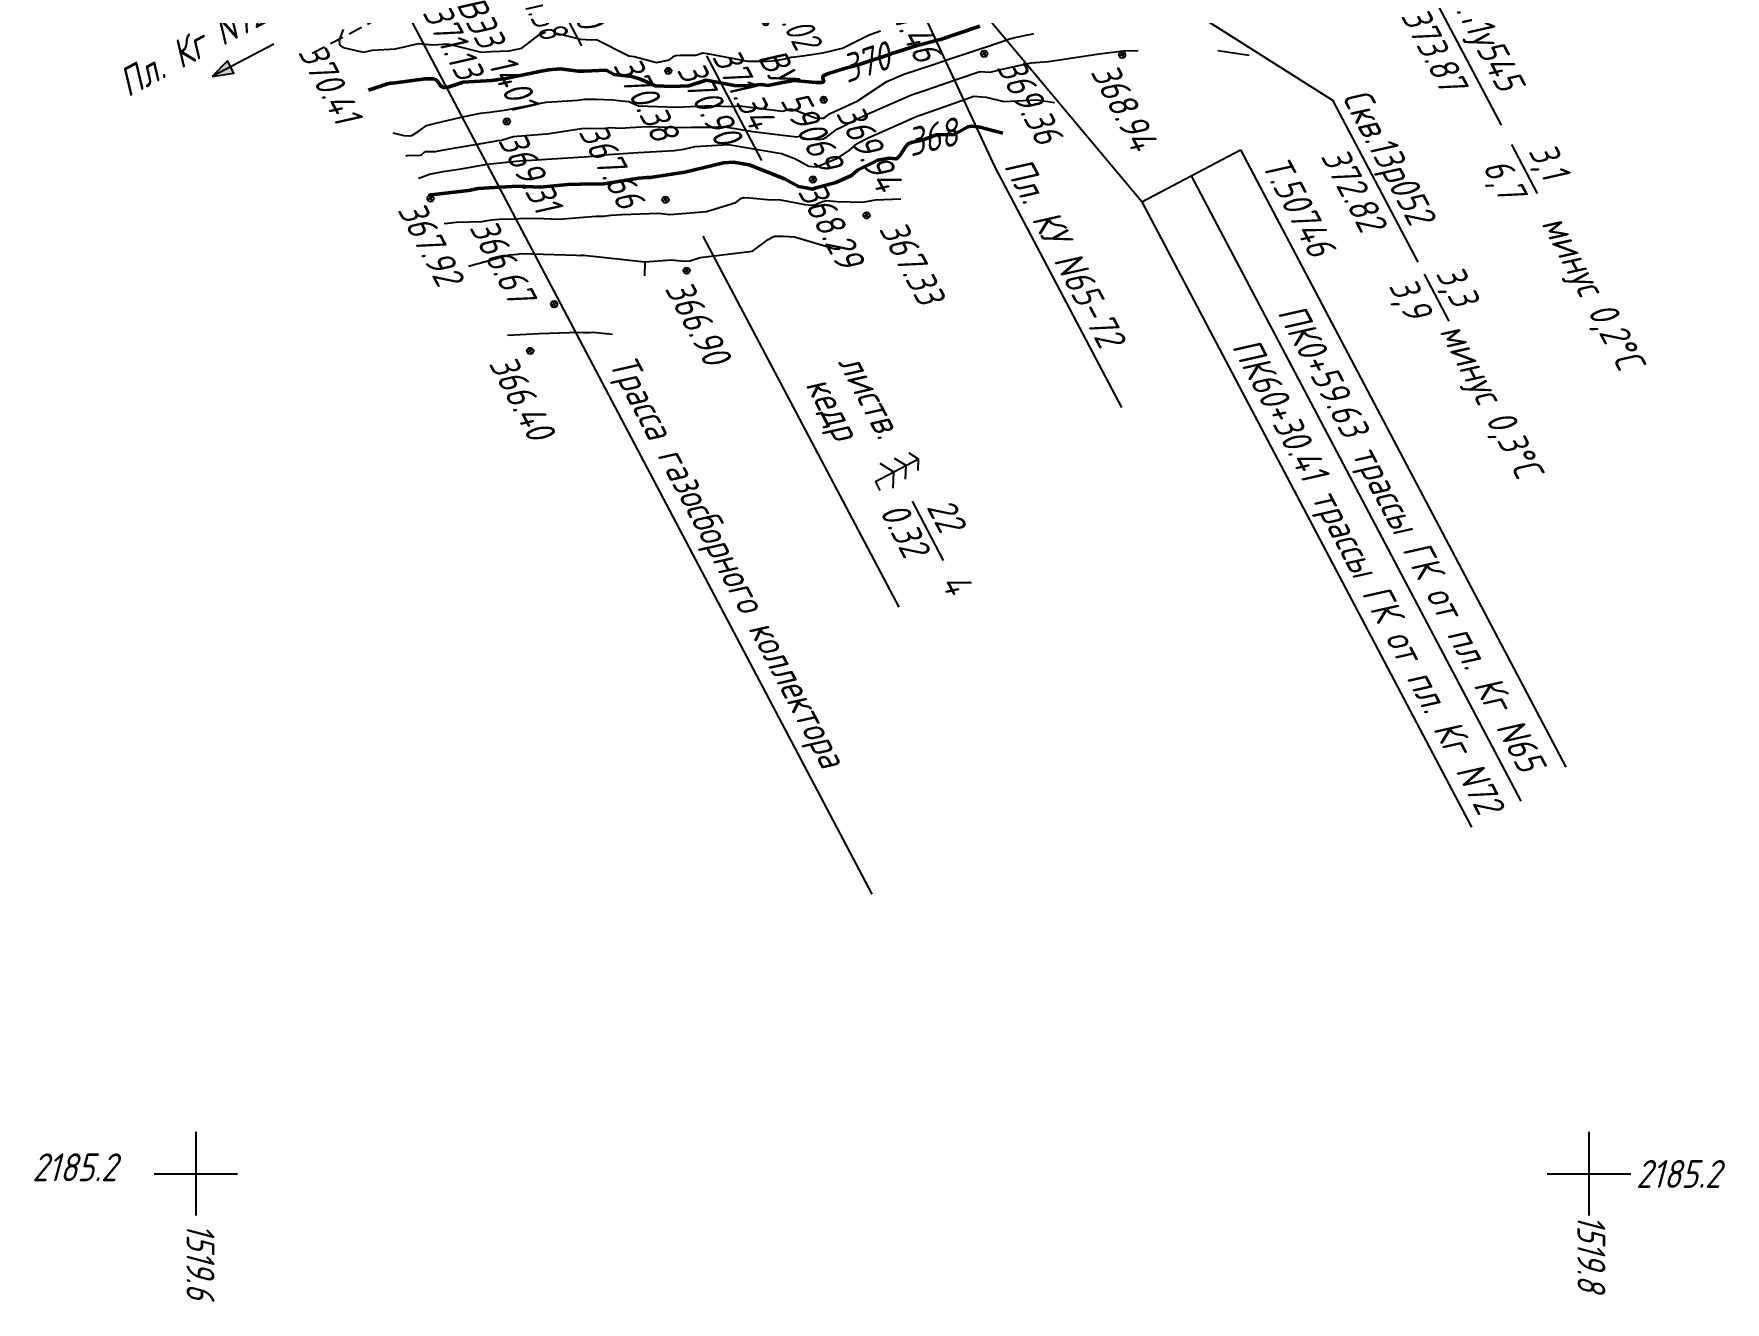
# Model space of a CAD drawing. Extents: x 1519376 to 1519821, y 2185182 to 2185720.
# Drawn here: x 1519576.7 to 1519819.6, y 2185181.6 to 2185363.6 of the extents above; entities that cross this region are included whole.
import ezdxf
from ezdxf.enums import TextEntityAlignment as Align

# ---------------------------------------------------------------- set-up
doc = ezdxf.new("R2010")
doc.units = 0
doc.linetypes.add('IZ_HIDDEN', pattern=[3, 2, -1])
for name, color, linetype, lineweight in [('ИИ_ГЕОПУНКТ_025', 7, 'Continuous', 25), ('ИИ_ГЕОСЕТКА_025', 3, 'Continuous', 25), ('ИИ_ГЕОФИЗИКА_025', 7, 'Continuous', 25), ('ИИ_ОТМЕТКА_025', 7, 'Continuous', 25), ('ИИ_ПИКЕТАЖ_025', 7, 'Continuous', 25), ('ИИ_РЕЛЬЕФ_025', 34, 'Continuous', 25), ('ИИ_РЕЛЬЕФ_050', 34, 'Continuous', 50), ('ИИ_СКВАЖИНА_025', 7, 'Continuous', 25), ('ИИ_ТЕКСТ_025', 7, 'Continuous', 25), ('ИИ_УГОДЬЯ_025', 7, 'Continuous', 25)]:
    doc.layers.add(name, color=color, linetype=linetype, lineweight=lineweight)
doc.styles.add('VNIPISIMPLEXCUR', font='simplex.shx', dxfattribs={"width": 0.8, "oblique": 15})

# ---------------------------------------------------------------- blocks, each defined once
blk = doc.blocks.new('ИИ15001')
at = {"color": 0, "linetype": 'Continuous', "lineweight": 25}
blk.add_lwpolyline([(0, 1), (0, -1)], dxfattribs=at)
at = {"color": 0, "linetype": 'Continuous', "lineweight": 25, "style": 'VNIPISIMPLEXCUR', "oblique": 15, "width": 0.8}
blk.add_attdef('STATIONING', text='', height=2, dxfattribs=at).set_placement((0, 2), align=Align.CENTER)
at = {"color": 7, "linetype": 'Continuous', "lineweight": 25, "style": 'VNIPISIMPLEXCUR', "oblique": 15, "width": 0.8}
blk.add_attdef('HEIGHT', text='', height=2, dxfattribs=at).set_placement((0, -2), align=Align.TOP_CENTER)
blk = doc.blocks.new('PICKET')
at = {"color": 0, "linetype": 'Continuous', "lineweight": 25}
for p, q in [((-0.23, 0), (0.23, 0)), ((0, 0.23), (0, -0.23))]:
    blk.add_line(p, q, dxfattribs=at)
blk.add_circle((0, 0), 0.23, dxfattribs=at)
at = {"color": 0, "linetype": 'Continuous', "style": 'VNIPISIMPLEXCUR', "oblique": 15, "width": 0.8}
blk.add_attdef('OTMETKA', (1.25, 0.3), '', height=2, dxfattribs=at)
at = {"color": 8, "linetype": 'Continuous', "style": 'VNIPISIMPLEXCUR', "oblique": 15, "width": 0.8, "flags": 1}
blk.add_attdef('NOMER', (1.25, -2.7), '', height=2, dxfattribs=at)
blk = doc.blocks.new('ИИ053672А')
at = {"color": 0, "linetype": 'Continuous'}
for points in [[(0.85, 2.01), (0, 2.5), (-0.85, 2.01)], [(0.7, 3.1), (0, 3.5), (-0.7, 3.1)], [(0, 3.5), (0, 0), (0.7, 0)], [(1, 0.92), (0, 1.5), (-1, 0.92)]]:
    blk.add_lwpolyline(points, dxfattribs=at)
at = {"color": 0, "linetype": 'Continuous', "style": 'VNIPISIMPLEXCUR', "oblique": 15, "width": 0.8}
blk.add_attdef('RACE1', text='', height=2, dxfattribs=at).set_placement((-2, 2.25), align=Align.RIGHT)
blk.add_attdef('HEIGHT', (2, 2.25), '', height=2, dxfattribs=at)
blk.add_attdef('DISTANCE', text='', height=2, dxfattribs=at).set_placement((8.5, 1.75), align=Align.MIDDLE_LEFT)
blk.add_attdef('RACE2', text='', height=2, dxfattribs=at).set_placement((-2, 1.25), align=Align.TOP_RIGHT)
blk.add_attdef('THICKNESS', text='', height=2, dxfattribs=at).set_placement((2, 1.25), align=Align.TOP_LEFT)
blk = doc.blocks.new('ИИ050052Р2')
at = {"linetype": 'Continuous', "lineweight": 25}
h = blk.add_hatch(color=0, dxfattribs=at)
edge = h.paths.add_edge_path()
edge.add_arc((0, 0), 0.15, 0, 360)
at = {"color": 0, "linetype": 'Continuous', "lineweight": 25}
for radius in [0.75, 0.15]:
    blk.add_circle((0, 0), radius, dxfattribs=at)
at = {"color": 0, "linetype": 'Continuous', "style": 'VNIPISIMPLEXCUR', "oblique": 15, "width": 0.8}
for tag, p in [('CENTRE', (1.45, 0.7)), ('HEIGHT', (1.45, -2.7))]:
    blk.add_attdef(tag, p, '', height=2, dxfattribs=at)
for tag, p in [('NUMBER', (-2, -1)), ('STATIONING1', (-2, -4.4)), ('STATIONING2', (-2, -7.8)), ('ALPHA', (-2, -11.2))]:
    blk.add_attdef(tag, text='', height=2, dxfattribs=at).set_placement(p, align=Align.RIGHT)
at = {"color": 253, "linetype": 'Continuous', "style": 'VNIPISIMPLEXCUR', "oblique": 15, "width": 0.8, "flags": 1}
blk.add_attdef('NOTE', text='', height=1.6, dxfattribs=at).set_placement((-2, -14), align=Align.RIGHT)
blk = doc.blocks.new('ИИ15009')
at = {"linetype": 'Continuous', "lineweight": 25}
blk.add_hatch(color=0, dxfattribs=at).paths.add_polyline_path([(0, 0), (1.5, -0.5), (1.5, 0.5)])
at = {"color": 0, "linetype": 'Continuous', "lineweight": 25}
blk.add_lwpolyline([(0, 0), (1.5, -0.5), (1.5, 0.5)], close=True, dxfattribs=at)
blk.add_lwpolyline([(5, 0), (0, 0)], dxfattribs=at)
blk = doc.blocks.new('ИИ05012')
at = {"color": 0, "linetype": 'Continuous', "lineweight": 25, "flags": 128}
for points in [[(0, 3), (0, -3)], [(-3, 0), (3, 0)]]:
    blk.add_lwpolyline(points, dxfattribs=at)
blk = doc.blocks.new('ИИ22001')
at = {"color": 0, "linetype": 'Continuous', "lineweight": 25}
blk.add_circle((0, 0), 0.75, dxfattribs=at)
at = {"color": 0, "linetype": 'Continuous', "style": 'VNIPISIMPLEXCUR', "oblique": 15, "width": 0.8}
blk.add_attdef('NUMBER', (1.7, -1), '', height=2, dxfattribs=at)
blk = doc.blocks.new('ИИ053296')
at = {"color": 0, "linetype": 'Continuous', "lineweight": 25}
blk.add_lwpolyline([(0, 0), (1, 0)], dxfattribs=at)
blk = doc.blocks.new('ИИ050052Р')
at = {"linetype": 'Continuous', "lineweight": 25}
h = blk.add_hatch(color=0, dxfattribs=at)
edge = h.paths.add_edge_path()
edge.add_arc((0, 0), 0.15, 0, 360)
at = {"color": 0, "linetype": 'Continuous', "lineweight": 25}
for radius in [0.75, 0.15]:
    blk.add_circle((0, 0), radius, dxfattribs=at)
at = {"color": 0, "linetype": 'Continuous', "style": 'VNIPISIMPLEXCUR', "oblique": 15, "width": 0.8}
for tag, p in [('CENTRE', (1.45, 0.7)), ('HEIGHT', (1.45, -2.7))]:
    blk.add_attdef(tag, p, '', height=2, dxfattribs=at)
for tag, p in [('NUMBER', (-2, -1)), ('STATIONING', (-2, -4.4)), ('ALPHA', (-2, -7.8))]:
    blk.add_attdef(tag, text='', height=2, dxfattribs=at).set_placement(p, align=Align.RIGHT)
at = {"color": 253, "linetype": 'Continuous', "style": 'VNIPISIMPLEXCUR', "oblique": 15, "width": 0.8, "flags": 1}
blk.add_attdef('NOTE', text='', height=1.6, dxfattribs=at).set_placement((-2, -10.8), align=Align.RIGHT)
blk = doc.blocks.new('ИИ25001')
at = {"linetype": 'Continuous'}
h = blk.add_hatch(color=0, dxfattribs=at)
edge = h.paths.add_edge_path()
edge.add_arc((0, 0), 0.5, 0, 360)
at = {"color": 0, "linetype": 'Continuous'}
for radius in [1, 0.5]:
    blk.add_circle((0, 0), radius, dxfattribs=at)
at = {"color": 0, "style": 'VNIPISIMPLEXCUR', "oblique": 15, "width": 0.8}
for tag, p in [('NUMBER', (2, 0.7)), ('STS', (14.22, 0.7)), ('EGWL', (38.32, 0.7)), ('TFS', (19.08, -1)), ('HEIGHT', (2, -2.7)), ('FS', (14.22, -2.7)), ('AGWL', (36.59, -2.7))]:
    blk.add_attdef(tag, p, '', height=2, dxfattribs=at)
at = {"color": 253, "style": 'VNIPISIMPLEXCUR', "oblique": 15, "width": 0.8, "flags": 1}
for tag, p in [('DATE', (-2.5, -0.8)), ('NOTE1', (-2.5, -3.2)), ('NOTE2', (-2.5, -5.6))]:
    blk.add_attdef(tag, text='', height=1.6, dxfattribs=at).set_placement(p, align=Align.RIGHT)
blk = doc.blocks.new('*U30')
at = {"color": 0, "linetype": 'ByBlock', "lineweight": -2}
for points in [[(0, 0), (33.31, 19.84)], [(33.31, 19.84), (46.34, 19.84)], [(47.92, 19.84), (51.89, 19.84)]]:
    blk.add_lwpolyline(points, dxfattribs=at)

msp = doc.modelspace()

# ---------------------------------------------------------------- linework, layer by layer
at = {"layer": 'ИИ_ГЕОПУНКТ_025'}
for p, q in [((1519735.819, 2185339.522), (1519684.31, 2185400.98)), ((1519735.819, 2185339.522), (1519749.973, 2185346.982)), ((1519749.973, 2185346.982), (1519796.67, 2185258.375)), ((1519742.896, 2185343.252), (1519790.203, 2185253.488)), ((1519735.819, 2185339.522), (1519783.126, 2185249.758))]:
    msp.add_line(p, q, dxfattribs=at)
msp.add_lwpolyline([(1519673.312, 2185360.455), (1519681.208, 2185345.472)], dxfattribs=at)
at = {"layer": 'ИИ_ГЕОФИЗИКА_025', "linetype": 'IZ_HIDDEN', "flags": 128}
msp.add_lwpolyline([(1519616.707, 2185360.846), (1519686.174, 2185397.441), (1519755.424, 2185433.928)], dxfattribs=at)
at = {"layer": 'ИИ_ПИКЕТАЖ_025', "color": 4}
msp.add_lwpolyline([(1519655.431, 2185361.899), (1519649.036, 2185374.034), (1519657.402, 2185386.805)], dxfattribs=at)
at = {"layer": 'ИИ_РЕЛЬЕФ_025'}
for points, elevation in [([(1519621.157, 2185364.245), (1519620.682, 2185363.019), (1519620.574, 2185362.66), (1519620.566, 2185362.517), (1519620.645, 2185362.16), (1519620.705, 2185362.03), (1519620.835, 2185361.917), (1519621.367, 2185361.624), (1519624.054, 2185361.021), (1519625.354, 2185361.302), (1519628.674, 2185361.476), (1519631.988, 2185362.234), (1519634.025, 2185362.055), (1519636.197, 2185362.196), (1519640.961, 2185361.005), (1519642.396, 2185361.106), (1519644.997, 2185361.212), (1519646.823, 2185361.564), (1519649.344, 2185363.559), (1519650.19, 2185363.892)], 370.5), ([(1519628.291, 2185349.401), (1519629.865, 2185349.049), (1519630.743, 2185349.01), (1519630.99, 2185349.048), (1519631.245, 2185349.168), (1519632.062, 2185349.731), (1519633.112, 2185350.484), (1519634.269, 2185350.757), (1519638.116, 2185351.684), (1519640.891, 2185352.239), (1519642.205, 2185352.395), (1519644.604, 2185352.74), (1519646.007, 2185353.033), (1519650.31, 2185353.817), (1519654.867, 2185354.122), (1519655.834, 2185354.276), (1519655.953, 2185354.278), (1519657.383, 2185354.25), (1519659.939, 2185354.167), (1519661.062, 2185353.994), (1519662.189, 2185353.928), (1519663.534, 2185353.299), (1519668.992, 2185353.118), (1519673.061, 2185353.319), (1519674.102, 2185353.314), (1519676.974, 2185353.201), (1519678.043, 2185353.284), (1519684.211, 2185352.544), (1519685.269, 2185352.833), (1519685.578, 2185352.814), (1519686.338, 2185352.581), (1519688.926, 2185351.555), (1519689.839, 2185351.505), (1519690.097, 2185351.542), (1519690.332, 2185351.657), (1519691.069, 2185352.212), (1519694.416, 2185353.717), (1519694.952, 2185353.988), (1519699.189, 2185356.775), (1519701.632, 2185357.852), (1519705.783, 2185359.167), (1519707.977, 2185359.939), (1519711.733, 2185361.197), (1519713.045, 2185361.635), (1519713.508, 2185361.756), (1519716.557, 2185362.826), (1519716.991, 2185362.945), (1519717.297, 2185363.011), (1519717.598, 2185363.107), (1519719.45, 2185363.477), (1519719.72, 2185363.555), (1519720.328, 2185363.678)], 369.5), ([(1519651.334, 2185363.846), (1519655.24, 2185362.867), (1519656.829, 2185362.788), (1519657.513, 2185362.821), (1519662.145, 2185360.494), (1519662.912, 2185360.397)], 370.5), ([(1519662.912, 2185360.397), (1519666.152, 2185359.496), (1519668.008, 2185359.918), (1519668.685, 2185360.437), (1519668.913, 2185360.513), (1519669.545, 2185360.566), (1519671.767, 2185360.579), (1519672.778, 2185360.912), (1519673.416, 2185360.789), (1519679.239, 2185359.716), (1519682.037, 2185359.724), (1519683.341, 2185359.815), (1519685.005, 2185360.117), (1519685.257, 2185360.225), (1519685.472, 2185360.265), (1519687.14, 2185360.499), (1519690.001, 2185360.894), (1519692.846, 2185361.56), (1519696.672, 2185363.502), (1519698.297, 2185364.046)], 370.5), ([(1519630.138, 2185346.141), (1519630.474, 2185346.212), (1519631.821, 2185346.178), (1519632.204, 2185346.21), (1519632.402, 2185346.283), (1519632.808, 2185346.639), (1519633.003, 2185346.719), (1519633.317, 2185346.757), (1519634.425, 2185346.752), (1519635.607, 2185346.992), (1519642.651, 2185348.189), (1519643.411, 2185348.32), (1519643.89, 2185348.371), (1519645.544, 2185348.898), (1519649.738, 2185349.226), (1519650.445, 2185349.272), (1519655.354, 2185350.053), (1519656.067, 2185350.07), (1519658.408, 2185350.024), (1519659.525, 2185350.164), (1519660.973, 2185350.11), (1519662.322, 2185350.195), (1519664.857, 2185350.328), (1519669.647, 2185350.169), (1519671.173, 2185350.245), (1519674.057, 2185350.229), (1519675.692, 2185350.335), (1519679.904, 2185349.618), (1519686.307, 2185348.85), (1519686.669, 2185348.921), (1519686.87, 2185348.859), (1519687.555, 2185348.588), (1519689.506, 2185348.481), (1519690.056, 2185348.558), (1519690.56, 2185348.804), (1519692.135, 2185349.99), (1519692.263, 2185350.048), (1519694.811, 2185351.335), (1519696.098, 2185351.969), (1519696.183, 2185352.007), (1519696.27, 2185352.045), (1519702.723, 2185354.889), (1519704.878, 2185355.572), (1519709.312, 2185357.133), (1519712.546, 2185358.215), (1519714.052, 2185358.108), (1519715.761, 2185358.577), (1519719.921, 2185359.463), (1519722.4, 2185359.663), (1519729.665, 2185360.746), (1519732.8, 2185361.144), (1519733.177, 2185361.179), (1519735.303, 2185361.233)], 369), ([(1519746.7, 2185361.231), (1519749.952, 2185360.758), (1519751.205, 2185360.58)], 369), ([(1519631.976, 2185342.897), (1519632.129, 2185342.984), (1519632.405, 2185343.075), (1519633.552, 2185343.471), (1519635.507, 2185343.878), (1519638.077, 2185344.276), (1519641.817, 2185344.919), (1519646.464, 2185345.41), (1519646.863, 2185345.43), (1519647.043, 2185345.423), (1519647.428, 2185345.459), (1519654.908, 2185345.933), (1519655.766, 2185345.973), (1519656.979, 2185346.092), (1519658.312, 2185346.261), (1519658.525, 2185346.277), (1519663.505, 2185346.594), (1519668.669, 2185346.863), (1519670.085, 2185347.085), (1519671.675, 2185347.459), (1519676.431, 2185347.767), (1519684.084, 2185346.464), (1519686.074, 2185345.681), (1519687.988, 2185344.616), (1519689.104, 2185344.528), (1519692.215, 2185345.825), (1519693.833, 2185346.952), (1519694.946, 2185347.9), (1519696.638, 2185348.744), (1519698.918, 2185349.752), (1519703.335, 2185351.716), (1519703.813, 2185351.927), (1519703.972, 2185351.978), (1519710.646, 2185354.326), (1519711.665, 2185354.667), (1519713.463, 2185354.539), (1519716.022, 2185353.908), (1519720.73, 2185354.175), (1519723.26, 2185353.765)], 368.5), ([(1519635.665, 2185336.385), (1519636.183, 2185336.457), (1519637.414, 2185336.617), (1519641.055, 2185336.699), (1519642.462, 2185336.915), (1519644.083, 2185337.057), (1519645.839, 2185337.02), (1519646.453, 2185337.119), (1519648.761, 2185337.194), (1519652.174, 2185337.027), (1519657.448, 2185337.463), (1519658.507, 2185337.477), (1519658.867, 2185337.483), (1519659.612, 2185337.606), (1519661.226, 2185337.718), (1519666.407, 2185337.88), (1519668.07, 2185337.677), (1519673.31, 2185338.117), (1519677.508, 2185339.424), (1519678.342, 2185340.055), (1519678.627, 2185340.125), (1519679.512, 2185340.11), (1519682.6, 2185339.816), (1519683.098, 2185339.839), (1519683.943, 2185339.8), (1519687.426, 2185339.141), (1519688.431, 2185339.018), (1519688.76, 2185339.047), (1519689.823, 2185339.54), (1519690.492, 2185339.72), (1519692.052, 2185339.569), (1519695.755, 2185339.466), (1519697.601, 2185339.813), (1519701.211, 2185339.941)], 367.5), ([(1519639.137, 2185330.258), (1519645.042, 2185331.903), (1519646.239, 2185332.013), (1519646.664, 2185332.108), (1519654.671, 2185331.856), (1519655.181, 2185331.832), (1519655.322, 2185331.843), (1519655.721, 2185331.847), (1519664.448, 2185330.89), (1519668.288, 2185331.197), (1519670.07, 2185330.979), (1519670.943, 2185331.053), (1519672.415, 2185331.511), (1519679.925, 2185332.452), (1519682.145, 2185334.088), (1519682.817, 2185334.498), (1519683.135, 2185334.596), (1519684.309, 2185334.569), (1519685.942, 2185334.493), (1519691.728, 2185332.768), (1519691.935, 2185332.764), (1519692.518, 2185332.772)], 367), ([(1519644.73, 2185320.386), (1519649.274, 2185320.595), (1519655.027, 2185320.791), (1519655.636, 2185320.752), (1519656.615, 2185320.775), (1519656.986, 2185320.787), (1519659.832, 2185320.509)], 366.5)]:
    msp.add_lwpolyline(points, dxfattribs=dict(at, elevation=elevation))
at = {"layer": 'ИИ_РЕЛЬЕФ_050'}
for points, elevation in [([(1519662.577, 2185357.495), (1519663.853, 2185357.14), (1519665.98, 2185356.145), (1519668.336, 2185356.067), (1519670.792, 2185356.188), (1519673.25, 2185356.998), (1519677.345, 2185356.21), (1519678.825, 2185356.152), (1519681.265, 2185356.341), (1519682.115, 2185356.239), (1519684.207, 2185356.652), (1519684.492, 2185356.686), (1519684.525, 2185356.7), (1519685.843, 2185356.95), (1519689.025, 2185356.652), (1519689.937, 2185356.662), (1519690.137, 2185356.776), (1519690.124, 2185356.939), (1519690.028, 2185357.338), (1519690.013, 2185357.501), (1519690.168, 2185357.67), (1519690.807, 2185357.942), (1519693.14, 2185358.636), (1519695.119, 2185359.184), (1519695.244, 2185359.214), (1519695.391, 2185359.289), (1519699.724, 2185360.738), (1519699.888, 2185360.79), (1519700.383, 2185360.948), (1519702.944, 2185361.764), (1519706.621, 2185362.756), (1519706.663, 2185362.765), (1519706.768, 2185362.788), (1519712.562, 2185364.724)], 370), ([(1519624.805, 2185355.553), (1519627.527, 2185356.44), (1519627.946, 2185356.531), (1519628.265, 2185356.548), (1519632.917, 2185357.174), (1519634.099, 2185357.152), (1519634.424, 2185357.068), (1519634.72, 2185356.855), (1519635.121, 2185356.222), (1519635.249, 2185356.051), (1519635.584, 2185355.906), (1519635.727, 2185355.912), (1519636.221, 2185355.987), (1519638.362, 2185356.692), (1519642.491, 2185356.926), (1519644.483, 2185357.212), (1519649.576, 2185358.277), (1519650.668, 2185358.476), (1519652.323, 2185358.587), (1519654.962, 2185358.292), (1519655.762, 2185358.252), (1519658.891, 2185358.402), (1519660.067, 2185357.812), (1519662.577, 2185357.495)], 370), ([(1519633.41, 2185340.365), (1519633.492, 2185340.412), (1519633.796, 2185340.512), (1519639.166, 2185341.14), (1519640.545, 2185341.435), (1519643.694, 2185341.635), (1519646.255, 2185341.763), (1519649.428, 2185341.632), (1519653.377, 2185342.007), (1519655.23, 2185342.03), (1519658.596, 2185342.094), (1519663.597, 2185342.916), (1519664.154, 2185342.958), (1519664.688, 2185342.992), (1519665.241, 2185343.021), (1519670.198, 2185343.796), (1519675.762, 2185345.108), (1519677.169, 2185345.199), (1519679.433, 2185344.814), (1519684.531, 2185342.808), (1519686.507, 2185341.709), (1519688.082, 2185341.415), (1519688.535, 2185341.355), (1519688.656, 2185341.363), (1519689.046, 2185341.547), (1519691.88, 2185342.309), (1519694.121, 2185343.307), (1519695.013, 2185344.067), (1519697.898, 2185345.506), (1519699.583, 2185345.781), (1519700.488, 2185345.689), (1519700.721, 2185345.785), (1519701.115, 2185346.199), (1519701.878, 2185347.421), (1519702.282, 2185347.824), (1519702.693, 2185348.023), (1519704.265, 2185348.358), (1519706.35, 2185349.132), (1519708.861, 2185349.165), (1519710.814, 2185350.269), (1519711.436, 2185350.391), (1519712.566, 2185350.242), (1519715.858, 2185349.362)], 368)]:
    msp.add_lwpolyline(points, dxfattribs=dict(at, elevation=elevation))
at = {"layer": 'ИИ_СКВАЖИНА_025', "flags": 128}
for points in [[(1519694.781, 2185397.436), (1519763.168, 2185354.103), (1519775.415, 2185330.865)], [(1519776.322, 2185329.145), (1519779.872, 2185322.407)]]:
    msp.add_lwpolyline(points, dxfattribs=at)
at = {"layer": 'ИИ_ТЕКСТ_025'}
for points in [[(1519696.386, 2185383.913), (1519714.694, 2185344.513), (1519732.9, 2185309.969)], [(1519627.916, 2185371.272), (1519697.035, 2185240.12)]]:
    msp.add_lwpolyline(points, dxfattribs=at)
at = {"layer": 'ИИ_УГОДЬЯ_025'}
for points in [[(1519700.952, 2185281.308), (1519672.85, 2185334.603)], [(1519702.832, 2185296.526), (1519707.313, 2185288.023)]]:
    msp.add_lwpolyline(points, dxfattribs=at)

# ---------------------------------------------------------------- block references
at = {"layer": 'ИИ_ГЕОПУНКТ_025'}
ref = msp.add_blockref('ИИ050052Р2', (1519684.31, 2185400.98, 372.87), dxfattribs=dict(at, xscale=2, yscale=2, zscale=2, rotation=297.7898681087445))
ref.add_attrib('NUMBER', 'Т.50746', dxfattribs={"layer": '0', "color": 0, "linetype": 'Continuous', "height": 4, "rotation": 297.78987, "style": 'VNIPISIMPLEXCUR', "oblique": 15, "width": 0.8}).set_placement((1519760.1, 2185331.234, 372.87), align=Align.RIGHT)
ref.add_attrib('CENTRE', '373.14', (1519680.422, 2185389.316, 372.87), dxfattribs={"layer": '0', "color": 0, "linetype": 'Continuous', "height": 4, "rotation": 297.78987, "style": 'VNIPISIMPLEXCUR', "oblique": 15, "width": 0.8})
ref.add_attrib('HEIGHT', '372.87', (1519675.105, 2185387.451, 372.87), dxfattribs={"layer": '0', "color": 0, "linetype": 'Continuous', "height": 4, "rotation": 297.78987, "style": 'VNIPISIMPLEXCUR', "oblique": 15, "width": 0.8})
ref.add_attrib('STATIONING1', 'ПК0+59.63 трассы ГК от пл. Кг N65', dxfattribs={"layer": '0', "color": 0, "linetype": 'Continuous', "height": 4, "rotation": 297.78987, "style": 'VNIPISIMPLEXCUR', "oblique": 15, "width": 0.8}).set_placement((1519790.152, 2185257.296, 372.87), align=Align.RIGHT)
ref.add_attrib('STATIONING2', 'ПК60+30.41 трассы ГК от пл. Кг N72', dxfattribs={"layer": '0', "color": 0, "linetype": 'Continuous', "height": 4, "rotation": 297.78987, "style": 'VNIPISIMPLEXCUR', "oblique": 15, "width": 0.8}).set_placement((1519784.239, 2185251.229, 372.87), align=Align.RIGHT)
ref = msp.add_blockref('ИИ050052Р', (1519673.88, 2185367.16, 370.9), dxfattribs=dict(at, xscale=2, yscale=2, zscale=2, rotation=297.79))
ref.add_attrib('NUMBER', 'ВУ 59069', dxfattribs={"layer": '0', "color": 0, "linetype": 'Continuous', "height": 4, "rotation": 297.79, "style": 'VNIPISIMPLEXCUR', "oblique": 15, "width": 0.8}).set_placement((1519689.452, 2185343.49), align=Align.RIGHT)
ref.add_attrib('CENTRE', '371.34', (1519674.029, 2185360.341), dxfattribs={"layer": '0', "color": 0, "linetype": 'Continuous', "height": 4, "rotation": 297.79, "style": 'VNIPISIMPLEXCUR', "oblique": 15, "width": 0.8})
ref.add_attrib('HEIGHT', '370.90', (1519668.975, 2185358.462), dxfattribs={"layer": '0', "color": 0, "linetype": 'Continuous', "height": 4, "rotation": 297.79, "style": 'VNIPISIMPLEXCUR', "oblique": 15, "width": 0.8})
at = {"layer": 'ИИ_ГЕОСЕТКА_025', "xscale": 2, "yscale": 2}
for p in [(1519600, 2185200), (1519800, 2185200)]:
    msp.add_blockref('ИИ05012', p, dxfattribs=at)
at = {"layer": 'ИИ_ГЕОФИЗИКА_025', "xscale": 2, "yscale": 2, "zscale": 2, "rotation": 297.789999993759}
msp.add_blockref('ИИ22001', (1519637.514, 2185371.807), dxfattribs=at).add_auto_attribs({'NUMBER': 'ВЭЗ 1401'})
at = {"layer": 'ИИ_ОТМЕТКА_025'}
ref = msp.add_blockref('PICKET', (1519632.676, 2185373.838, 371.13), dxfattribs=dict(at, xscale=2, yscale=2, zscale=2, rotation=297.79))
ref.add_attrib('OTMETKA', '371.13', (1519632.467, 2185366.695, 371.13), dxfattribs={"layer": '0', "color": 0, "linetype": 'Continuous', "height": 4, "rotation": 297.79, "style": 'VNIPISIMPLEXCUR', "oblique": 15, "width": 0.8})
at = {"layer": 'ИИ_ОТМЕТКА_025', "xscale": 2, "yscale": 2, "zscale": 2, "rotation": 297.79}
for p, values in [((1519696.14, 2185371.95, 371.46), {'OTMETKA': '371.46'}), ((1519713.18, 2185360.77, 369.36), {'OTMETKA': '369.36'}), ((1519690.132, 2185354.167, 369.94), {'OTMETKA': '369.94'}), ((1519696.3, 2185337.57, 367.33), {'OTMETKA': '367.33'})]:
    msp.add_blockref('PICKET', p, dxfattribs=at).add_auto_attribs(values)
at = {"layer": 'ИИ_ОТМЕТКА_025'}
ref = msp.add_blockref('PICKET', (1519681.807, 2185365.296, 371.02), dxfattribs=dict(at, xscale=2, yscale=2, zscale=2, rotation=297.79))
ref.add_attrib('OTMETKA', '371.02', (1519681.387, 2185370.186, 371.02), dxfattribs={"layer": '0', "color": 0, "linetype": 'Continuous', "height": 4, "rotation": 297.79, "style": 'VNIPISIMPLEXCUR', "oblique": 15, "width": 0.7})
ref = msp.add_blockref('PICKET', (1519618.717, 2185366.511, 370.41), dxfattribs=dict(at, xscale=2, yscale=2, zscale=2, rotation=297.79))
ref.add_attrib('OTMETKA', '370.41', (1519614.611, 2185361.014, 370.41), dxfattribs={"layer": '0', "color": 0, "linetype": 'Continuous', "height": 4, "rotation": 297.79, "style": 'VNIPISIMPLEXCUR', "oblique": 15, "width": 0.8})
ref = msp.add_blockref('PICKET', (1519667.838, 2185358.308, 370.38), dxfattribs=dict(at, xscale=2, yscale=2, zscale=2, rotation=297.79))
ref.add_attrib('OTMETKA', '370.38', (1519659.838, 2185359.132, 370.38), dxfattribs={"layer": '0', "color": 0, "linetype": 'Continuous', "height": 4, "rotation": 297.79, "style": 'VNIPISIMPLEXCUR', "oblique": 15, "width": 0.8})
ref = msp.add_blockref('PICKET', (1519732.98, 2185360.62, 368.94), dxfattribs=dict(at, xscale=2, yscale=2, zscale=0.2, rotation=297.79))
ref.add_attrib('OTMETKA', '368.94', (1519728.371, 2185358.168, 368.94), dxfattribs={"layer": '0', "color": 0, "linetype": 'Continuous', "height": 4, "rotation": 297.79, "style": 'VNIPISIMPLEXCUR', "oblique": 15, "width": 0.8})
ref = msp.add_blockref('PICKET', (1519644.65, 2185351.04, 369.31), dxfattribs=dict(at, xscale=2, yscale=2, zscale=2, rotation=297.79))
ref.add_attrib('OTMETKA', '369.31', (1519643.326, 2185348.305, 369.31), dxfattribs={"layer": '0', "color": 0, "linetype": 'Continuous', "height": 4, "rotation": 297.79, "style": 'VNIPISIMPLEXCUR', "oblique": 15, "width": 0.8})
ref = msp.add_blockref('PICKET', (1519667.43, 2185339.82, 367.66), dxfattribs=dict(at, xscale=2, yscale=2, zscale=2, rotation=297.79))
ref.add_attrib('OTMETKA', '367.66', (1519654.877, 2185349.549, 367.66), dxfattribs={"layer": '0', "color": 0, "linetype": 'Continuous', "height": 4, "rotation": 297.79, "style": 'VNIPISIMPLEXCUR', "oblique": 15, "width": 0.8})
ref = msp.add_blockref('PICKET', (1519688.596, 2185342.711, 368.29), dxfattribs=dict(at, xscale=2, yscale=2, zscale=2, rotation=297.79))
ref.add_attrib('OTMETKA', '368.29', (1519686.336, 2185341.009, 368.29), dxfattribs={"layer": '0', "color": 0, "linetype": 'Continuous', "height": 4, "rotation": 297.79, "style": 'VNIPISIMPLEXCUR', "oblique": 15, "width": 0.8})
ref = msp.add_blockref('PICKET', (1519633.71, 2185340, 367.92), dxfattribs=dict(at, xscale=2, yscale=2, zscale=0.2, rotation=297.79))
ref.add_attrib('OTMETKA', '367.92', (1519628.877, 2185338.379, 367.92), dxfattribs={"layer": '0', "color": 0, "linetype": 'Continuous', "height": 4, "rotation": 297.79, "style": 'VNIPISIMPLEXCUR', "oblique": 15, "width": 0.8})
ref = msp.add_blockref('PICKET', (1519651.44, 2185324.82, 366.67), dxfattribs=dict(at, xscale=2, yscale=2, zscale=2, rotation=297.79))
ref.add_attrib('OTMETKA', '366.67', (1519639.195, 2185335.837, 366.67), dxfattribs={"layer": '0', "color": 0, "linetype": 'Continuous', "height": 4, "rotation": 297.79, "style": 'VNIPISIMPLEXCUR', "oblique": 15, "width": 0.8})
ref = msp.add_blockref('PICKET', (1519670.47, 2185329.64, 366.9), dxfattribs=dict(at, xscale=2, yscale=2, zscale=2, rotation=297.79))
ref.add_attrib('OTMETKA', '366.90', (1519667.256, 2185327.063, 366.9), dxfattribs={"layer": '0', "color": 0, "linetype": 'Continuous', "height": 4, "rotation": 297.79, "style": 'VNIPISIMPLEXCUR', "oblique": 15, "width": 0.8})
ref = msp.add_blockref('PICKET', (1519648, 2185318.11, 366.4), dxfattribs=dict(at, xscale=2, yscale=2, zscale=2, rotation=297.79))
ref.add_attrib('OTMETKA', '366.40', (1519641.966, 2185316.327, 366.4), dxfattribs={"layer": '0', "color": 0, "linetype": 'Continuous', "height": 4, "rotation": 297.79, "style": 'VNIPISIMPLEXCUR', "oblique": 15, "width": 0.8})
at = {"layer": 'ИИ_ПИКЕТАЖ_025', "color": 4}
ref = msp.add_blockref('ИИ15001', (1519657.402, 2185386.805, 371.86), dxfattribs=dict(at, xscale=2, yscale=2, rotation=27.78008820000004))
ref.add_attrib('STATIONING', 'ПК60', dxfattribs={"layer": '0', "color": 0, "linetype": 'Continuous', "lineweight": 25, "height": 4, "rotation": 297.79, "style": 'VNIPISIMPLEXCUR', "oblique": 15, "width": 0.8}).set_placement((1519652.939, 2185368.394), align=Align.CENTER)
ref.add_attrib('HEIGHT', '371.58', dxfattribs={"layer": '0', "color": 7, "linetype": 'Continuous', "lineweight": 25, "height": 4, "rotation": 297.79, "style": 'VNIPISIMPLEXCUR', "oblique": 15, "width": 0.65}).set_placement((1519651.008, 2185368.713), align=Align.TOP_CENTER)
at = {"layer": 'ИИ_РЕЛЬЕФ_025', "xscale": 2, "yscale": 2, "zscale": 2, "rotation": 269.1577720599942}
msp.add_blockref('ИИ053296', (1519664.448, 2185330.89, 367), dxfattribs=at)
at = {"layer": 'ИИ_СКВАЖИНА_025', "xscale": 2, "yscale": 2, "zscale": 2, "rotation": 297.79}
msp.add_blockref('*U30', (1519709.1, 2185414.032, 373.37), dxfattribs=at)
at = {"layer": 'ИИ_СКВАЖИНА_025'}
ref = msp.add_blockref('ИИ25001', (1519709.1, 2185414.032, 373.87), dxfattribs=dict(at, xscale=2, yscale=2, zscale=2, rotation=297.79))
ref.add_attrib('NUMBER', 'Скв.11у545', (1519777.611, 2185373.124), dxfattribs={"layer": '0', "color": 0, "height": 4, "rotation": 297.79, "style": 'VNIPISIMPLEXCUR', "oblique": 15, "width": 0.8})
ref.add_attrib('HEIGHT', '373.87', (1519772.926, 2185366.238, 373.37), dxfattribs={"layer": '0', "color": 0, "height": 4, "rotation": 297.79, "style": 'VNIPISIMPLEXCUR', "oblique": 15, "width": 0.8})
ref.add_attrib('STS', '3,1', (1519791.223, 2185346.81), dxfattribs={"layer": '0', "color": 0, "height": 4, "rotation": 297.79, "style": 'VNIPISIMPLEXCUR', "oblique": 15, "width": 0.8})
ref.add_attrib('FS', '6,7', (1519784.676, 2185344.555), dxfattribs={"layer": '0', "color": 0, "height": 4, "rotation": 297.79, "style": 'VNIPISIMPLEXCUR', "oblique": 15, "width": 0.8})
ref.add_attrib('TFS', 'минус 0,2%%dC', (1519793.111, 2185336.421), dxfattribs={"layer": '0', "color": 0, "height": 4, "rotation": 297.79, "style": 'VNIPISIMPLEXCUR', "oblique": 15, "width": 0.8})
at = {"layer": 'ИИ_СКВАЖИНА_025', "linetype": 'Continuous'}
ref = msp.add_blockref('ИИ25001', (1519692.958, 2185397.435, 372.82), dxfattribs=dict(at, xscale=2, yscale=2, zscale=2, rotation=297.79))
ref.add_attrib('NUMBER', 'Скв.13р052', (1519764.498, 2185354.567), dxfattribs={"layer": '0', "color": 0, "height": 4, "rotation": 297.79, "style": 'VNIPISIMPLEXCUR', "oblique": 15, "width": 0.8})
ref.add_attrib('HEIGHT', '372.82', (1519761.41, 2185346.093), dxfattribs={"layer": '0', "color": 0, "height": 4, "rotation": 297.79, "style": 'VNIPISIMPLEXCUR', "oblique": 15, "width": 0.8})
ref.add_attrib('STS', '3,3', (1519777.925, 2185329.257), dxfattribs={"layer": '0', "color": 0, "height": 4, "rotation": 297.79, "style": 'VNIPISIMPLEXCUR', "oblique": 15, "width": 0.8})
ref.add_attrib('FS', '3,9', (1519771.179, 2185327.472), dxfattribs={"layer": '0', "color": 0, "height": 4, "rotation": 297.79, "style": 'VNIPISIMPLEXCUR', "oblique": 15, "width": 0.8})
ref.add_attrib('TFS', ' минус 0,3%%DC', (1519777.484, 2185322.801), dxfattribs={"layer": '0', "color": 0, "height": 4, "rotation": 297.79, "style": 'VNIPISIMPLEXCUR', "oblique": 15, "width": 0.8})
at = {"layer": 'ИИ_ТЕКСТ_025', "xscale": 2, "yscale": 2, "rotation": 27.85538118484881}
msp.add_blockref('ИИ15009', (1519602.347, 2185357.485), dxfattribs=at)
at = {"layer": 'ИИ_УГОДЬЯ_025'}
ref = msp.add_blockref('ИИ053672А', (1519697.556, 2185299.315), dxfattribs=dict(at, xscale=2, yscale=2, zscale=2, rotation=297.79))
ref.add_attrib('RACE1', 'листв.', dxfattribs={"layer": '0', "color": 0, "linetype": 'Continuous', "height": 4, "rotation": 297.79, "style": 'VNIPISIMPLEXCUR', "oblique": 15, "width": 0.8}).set_placement((1519698.11, 2185305.15), align=Align.RIGHT)
ref.add_attrib('RACE2', 'кедр', dxfattribs={"layer": '0', "color": 0, "linetype": 'Continuous', "height": 4, "rotation": 297.79, "style": 'VNIPISIMPLEXCUR', "oblique": 15, "width": 0.8}).set_placement((1519695.405, 2185306.785), align=Align.TOP_RIGHT)
ref.add_attrib('HEIGHT', '22', (1519704.825, 2185295.725), dxfattribs={"layer": '0', "color": 0, "linetype": 'Continuous', "height": 4, "rotation": 297.79, "style": 'VNIPISIMPLEXCUR', "oblique": 15, "width": 0.8})
ref.add_attrib('THICKNESS', '0.32', dxfattribs={"layer": '0', "color": 0, "linetype": 'Continuous', "height": 4, "rotation": 297.79, "style": 'VNIPISIMPLEXCUR', "oblique": 15, "width": 0.8}).set_placement((1519701.633, 2185296.942), align=Align.TOP_LEFT)
ref.add_attrib('DISTANCE', '4', dxfattribs={"layer": '0', "color": 0, "linetype": 'Continuous', "height": 4, "rotation": 297.79, "style": 'VNIPISIMPLEXCUR', "oblique": 15, "width": 0.8}).set_placement((1519708.578, 2185285.907), align=Align.MIDDLE_LEFT)

# ---------------------------------------------------------------- texts
at = {"layer": 'ИИ_ГЕОСЕТКА_025', "color": 7, "style": 'VNIPISIMPLEXCUR', "oblique": 15, "width": 0.8}
for p in [(1519576.507, 2185198.912), (1519806.751, 2185197.963)]:
    msp.add_text('2185.2', height=4, dxfattribs=at).set_placement(p)
at = {"layer": 'ИИ_ГЕОСЕТКА_025', "color": 7, "style": 'VNIPISIMPLEXCUR', "oblique": 15, "width": 0.75}
for s, p in [('1519.6', (1519598.684, 2185192.882)), ('1519.8', (1519798.35, 2185194.105))]:
    msp.add_text(s, height=4, rotation=270, dxfattribs=at).set_placement(p)
at = {"layer": 'ИИ_РЕЛЬЕФ_025', "style": 'VNIPISIMPLEXCUR', "oblique": 15, "width": 0.8}
for s, rotation, p in [('370', 18.50069, (1519696.137, 2185359.538, 370)), ('368', 13.95122, (1519705.685, 2185348.808, 368))]:
    msp.add_text(s, height=4, rotation=rotation, dxfattribs=at).set_placement(p, align=Align.MIDDLE_CENTER)
at = {"layer": 'ИИ_ТЕКСТ_025', "style": 'VNIPISIMPLEXCUR', "oblique": 15, "width": 0.8}
for s, rotation, p in [('Пл. Кг N72', 28.4393, (1519590.276, 2185354.449, -3.297)), ('Пл. КУ N65-72', 297.79, (1519715.922, 2185344.662, -3.297)), ('Трасса газосборного коллектора', 297.79, (1519659.238, 2185316.282, -3.297))]:
    msp.add_text(s, height=4, rotation=rotation, dxfattribs=at).set_placement(p)

doc.saveas('drawing.dxf')
